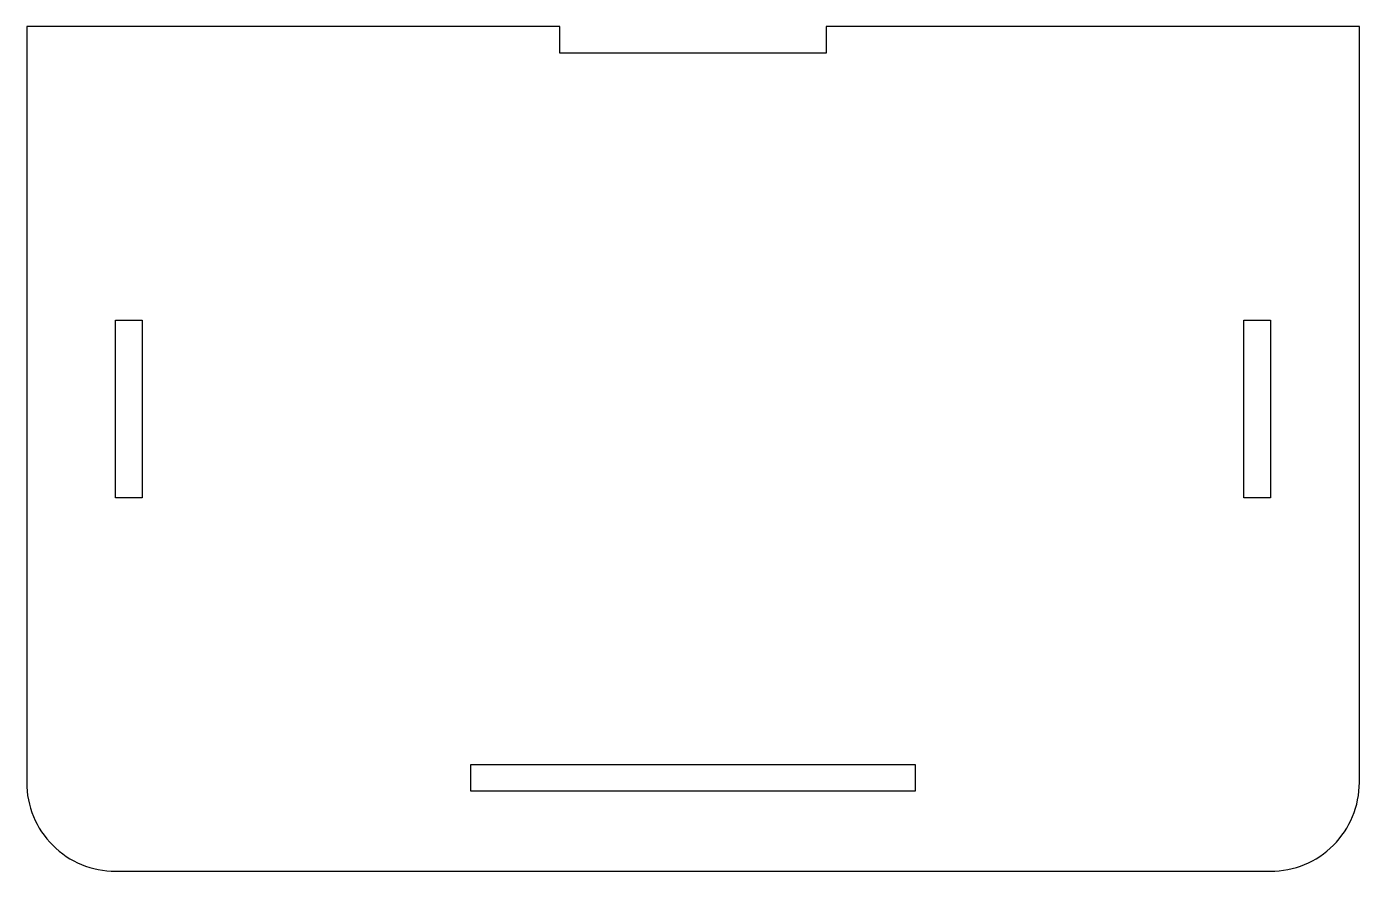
# Model space of a CAD drawing. Header units: millimetres. Extents: x -219 to -69, y 28 to 123.
import ezdxf

# ---------------------------------------------------------------- set-up
doc = ezdxf.new("R2010")
doc.units = ezdxf.units.MM

msp = doc.modelspace()

# ---------------------------------------------------------------- linework, layer by layer
msp.add_lwpolyline([(-218.73, 38.22, 0.414214), (-208.73, 28.22), (-78.73, 28.22, 0.414214), (-68.73, 38.22), (-68.73, 123.22), (-128.73, 123.22), (-128.73, 120.22), (-158.73, 120.22), (-158.73, 123.22), (-218.73, 123.22)], format="xyb", close=True)
for points in [[(-208.73, 90.22), (-205.73, 90.22), (-205.73, 70.22), (-208.73, 70.22)], [(-81.73, 90.22), (-78.73, 90.22), (-78.73, 70.22), (-81.73, 70.22)], [(-168.73, 40.22), (-118.73, 40.22), (-118.73, 37.22), (-168.73, 37.22)]]:
    msp.add_lwpolyline(points, close=True)

doc.saveas('drawing.dxf')
